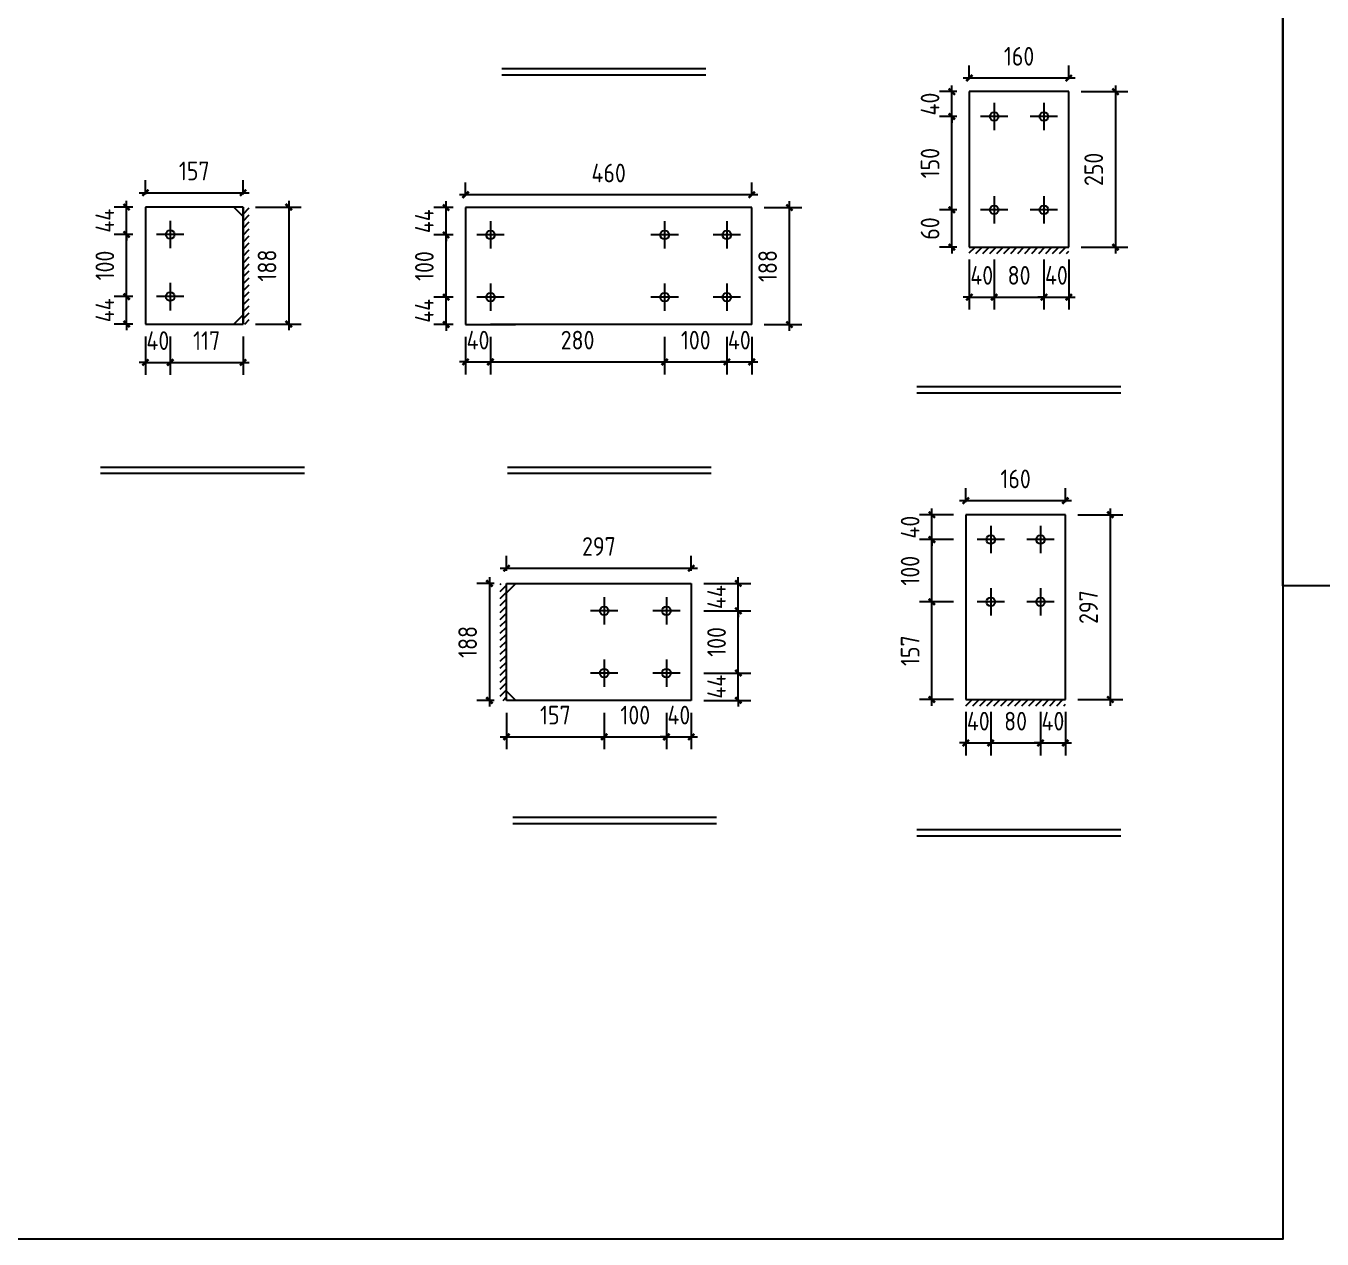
# Model space of a CAD drawing. Extents: x 102162 to 621267, y -39398 to 328893.
# Drawn here: x 288736 to 290820, y 317607 to 319557 of the extents above; entities that cross this region are included whole.
import ezdxf

# ---------------------------------------------------------------- set-up
doc = ezdxf.new("R2010")
doc.units = 0
doc.header["$LTSCALE"] = 1000
doc.header["$MEASUREMENT"] = 0
doc.styles.get("Standard").update_dxf_attribs({"font": 'gbenor.shx', "bigfont": 'gbcbig.shx'})
doc.dimstyles.get("Standard").update_dxf_attribs({"dimscale": 100, "dimtxt": 3.5, "dimasz": 1, "dimexe": 2.5, "dimexo": 3, "dimgap": 1.5, "dimtad": 1, "dimdec": 0, "dimzin": 0, "dimdsep": 46, "dimtxsty": 'Standard', "dimblk": 'ARCHTICK', "dimcen": 0.09, "dimadec": 0, "dimazin": 0, "dimtfac": 1, "dimtdec": 0, "dimtix": 1, "dimtmove": 2, "dimatfit": 3, "dimfxl": 1, "dimtolj": 1, "dimtzin": 0, "dimarcsym": 0})

# ---------------------------------------------------------------- blocks, each defined once
blk = doc.blocks.new('_ArchTick')
at = {"color": 0, "linetype": 'ByBlock', "const_width": 0.4}
blk.add_lwpolyline([(-0.5, -0.5), (0.5, 0.5)], dxfattribs=at)
blk = doc.blocks.new('*D10097')
at = {"color": 3, "lineweight": -2}
for p, q in [((290252.7, 319181.5), (290252.7, 319101.2)), ((290292.7, 319181.5), (290292.7, 319101.2)), ((290252.7, 319121.2), (290242.7, 319121.2)), ((290252.7, 319121.2), (290292.7, 319121.2)), ((290292.7, 319121.2), (290302.7, 319121.2))]:
    blk.add_line(p, q, dxfattribs=at)
at = {"layer": 'Defpoints', "color": 0}
for p in [(290252.7, 319201.5), (290292.7, 319201.5), (290292.7, 319121.2)]:
    blk.add_point(p, dxfattribs=at)
at = {"color": 3, "lineweight": -2, "xscale": 10, "yscale": 10, "zscale": 10}
blk.add_blockref('_ArchTick', (290252.7, 319121.2), dxfattribs=at)
at = {"color": 3, "lineweight": -2, "xscale": 10, "yscale": 10, "zscale": 10, "rotation": 180}
blk.add_blockref('_ArchTick', (290292.7, 319121.2), dxfattribs=at)
at = {"color": 0, "insert": (290272.7, 319156.2), "char_height": 30, "attachment_point": 5}
blk.add_mtext('\\A1;40', dxfattribs=at)
blk = doc.blocks.new('*D9983')
at = {"color": 3, "lineweight": -2}
for p, q in [((290292.7, 319181.5), (290292.7, 319101.2)), ((290372.7, 319181.5), (290372.7, 319101.2)), ((290282.7, 319121.2), (290382.7, 319121.2))]:
    blk.add_line(p, q, dxfattribs=at)
at = {"layer": 'Defpoints', "color": 0}
for p in [(290292.7, 319201.5), (290372.7, 319201.5), (290372.7, 319121.2)]:
    blk.add_point(p, dxfattribs=at)
at = {"color": 3, "lineweight": -2, "xscale": 10, "yscale": 10, "zscale": 10, "rotation": 180}
blk.add_blockref('_ArchTick', (290292.7, 319121.2), dxfattribs=at)
at = {"color": 3, "lineweight": -2, "xscale": 10, "yscale": 10, "zscale": 10}
blk.add_blockref('_ArchTick', (290372.7, 319121.2), dxfattribs=at)
at = {"color": 0, "insert": (290332.7, 319156.2), "char_height": 30, "attachment_point": 5}
blk.add_mtext('\\A1;80', dxfattribs=at)
blk = doc.blocks.new('*D9984')
at = {"color": 3, "lineweight": -2}
for p, q in [((290372.7, 319181.5), (290372.7, 319101.2)), ((290412.7, 319181.5), (290412.7, 319101.2)), ((290372.7, 319121.2), (290362.7, 319121.2)), ((290372.7, 319121.2), (290412.7, 319121.2)), ((290412.7, 319121.2), (290422.7, 319121.2))]:
    blk.add_line(p, q, dxfattribs=at)
at = {"layer": 'Defpoints', "color": 0}
for p in [(290372.7, 319201.5), (290412.7, 319201.5), (290412.7, 319121.2)]:
    blk.add_point(p, dxfattribs=at)
at = {"color": 3, "lineweight": -2, "xscale": 10, "yscale": 10, "zscale": 10}
blk.add_blockref('_ArchTick', (290372.7, 319121.2), dxfattribs=at)
at = {"color": 3, "lineweight": -2, "xscale": 10, "yscale": 10, "zscale": 10, "rotation": 180}
blk.add_blockref('_ArchTick', (290412.7, 319121.2), dxfattribs=at)
at = {"color": 0, "insert": (290392.7, 319156.2), "char_height": 30, "attachment_point": 5}
blk.add_mtext('\\A1;40', dxfattribs=at)
blk = doc.blocks.new('*D9985')
at = {"color": 3, "lineweight": -2}
for p, q in [((290232.7, 319261.5), (290204.6, 319261.5)), ((290224.6, 319261.5), (290224.6, 319271.5)), ((290224.6, 319201.5), (290224.6, 319261.5)), ((290232.7, 319201.5), (290204.6, 319201.5)), ((290224.6, 319201.5), (290224.6, 319191.5))]:
    blk.add_line(p, q, dxfattribs=at)
at = {"layer": 'Defpoints', "color": 0}
for p in [(290224.6, 319261.5), (290252.7, 319261.5), (290252.7, 319201.5)]:
    blk.add_point(p, dxfattribs=at)
at = {"color": 3, "lineweight": -2, "xscale": 10, "yscale": 10, "zscale": 10}
for p, rotation in [((290224.6, 319261.5), 270), ((290224.6, 319201.5), 90)]:
    blk.add_blockref('_ArchTick', p, dxfattribs=dict(at, rotation=rotation))
at = {"color": 0, "insert": (290189.6, 319231.5), "char_height": 30, "attachment_point": 5, "rotation": 90}
blk.add_mtext('\\A1;60', dxfattribs=at)
blk = doc.blocks.new('*D9986')
at = {"color": 3, "lineweight": -2}
for p, q in [((290232.7, 319411.5), (290204.6, 319411.5)), ((290224.6, 319251.5), (290224.6, 319421.5)), ((290232.7, 319261.5), (290204.6, 319261.5))]:
    blk.add_line(p, q, dxfattribs=at)
at = {"layer": 'Defpoints', "color": 0}
for p in [(290224.6, 319411.5), (290252.7, 319411.5), (290252.7, 319261.5)]:
    blk.add_point(p, dxfattribs=at)
at = {"color": 3, "lineweight": -2, "xscale": 10, "yscale": 10, "zscale": 10}
for p, rotation in [((290224.6, 319411.5), 90), ((290224.6, 319261.5), 270)]:
    blk.add_blockref('_ArchTick', p, dxfattribs=dict(at, rotation=rotation))
at = {"color": 0, "insert": (290189.6, 319336.5), "char_height": 30, "attachment_point": 5, "rotation": 90}
blk.add_mtext('\\A1;150', dxfattribs=at)
blk = doc.blocks.new('*D10098')
at = {"color": 3, "lineweight": -2}
for p, q in [((290232.7, 319451.5), (290204.6, 319451.5)), ((290224.6, 319451.5), (290224.6, 319461.5)), ((290224.6, 319411.5), (290224.6, 319451.5)), ((290232.7, 319411.5), (290204.6, 319411.5)), ((290224.6, 319411.5), (290224.6, 319401.5))]:
    blk.add_line(p, q, dxfattribs=at)
at = {"layer": 'Defpoints', "color": 0}
for p in [(290224.6, 319451.5), (290252.7, 319451.5), (290252.7, 319411.5)]:
    blk.add_point(p, dxfattribs=at)
at = {"color": 3, "lineweight": -2, "xscale": 10, "yscale": 10, "zscale": 10}
for p, rotation in [((290224.6, 319451.5), 270), ((290224.6, 319411.5), 90)]:
    blk.add_blockref('_ArchTick', p, dxfattribs=dict(at, rotation=rotation))
at = {"color": 0, "insert": (290189.6, 319431.5), "char_height": 30, "attachment_point": 5, "rotation": 90}
blk.add_mtext('\\A1;40', dxfattribs=at)
blk = doc.blocks.new('*D10099')
at = {"color": 3, "lineweight": -2}
for p, q in [((290252.7, 319471.5), (290252.7, 319493.3)), ((290412.7, 319471.5), (290412.7, 319493.3)), ((290422.7, 319473.3), (290242.7, 319473.3))]:
    blk.add_line(p, q, dxfattribs=at)
at = {"layer": 'Defpoints', "color": 0}
for p in [(290252.7, 319473.3), (290252.7, 319451.5), (290412.7, 319451.5)]:
    blk.add_point(p, dxfattribs=at)
at = {"color": 3, "lineweight": -2, "xscale": 10, "yscale": 10, "zscale": 10, "rotation": 180}
blk.add_blockref('_ArchTick', (290252.7, 319473.3), dxfattribs=at)
at = {"color": 3, "lineweight": -2, "xscale": 10, "yscale": 10, "zscale": 10}
blk.add_blockref('_ArchTick', (290412.7, 319473.3), dxfattribs=at)
at = {"color": 0, "insert": (290332.7, 319508.3), "char_height": 30, "attachment_point": 5}
blk.add_mtext('\\A1;160', dxfattribs=at)
blk = doc.blocks.new('*D9987')
at = {"color": 3, "lineweight": -2}
for p, q in [((290432.7, 319451.5), (290507.7, 319451.5)), ((290487.7, 319461.5), (290487.7, 319191.5)), ((290432.7, 319201.5), (290507.7, 319201.5))]:
    blk.add_line(p, q, dxfattribs=at)
at = {"layer": 'Defpoints', "color": 0}
for p in [(290412.7, 319451.5), (290412.7, 319201.5), (290487.7, 319201.5)]:
    blk.add_point(p, dxfattribs=at)
at = {"color": 3, "lineweight": -2, "xscale": 10, "yscale": 10, "zscale": 10}
for p, rotation in [((290487.7, 319451.5), 90), ((290487.7, 319201.5), 270)]:
    blk.add_blockref('_ArchTick', p, dxfattribs=dict(at, rotation=rotation))
at = {"color": 0, "insert": (290452.7, 319326.5), "char_height": 30, "attachment_point": 5, "rotation": 90}
blk.add_mtext('\\A1;250', dxfattribs=at)
blk = doc.blocks.new('*D10100')
at = {"color": 3, "lineweight": -2}
for p, q in [((290247.1, 318454.5), (290247.1, 318384.7)), ((290287.1, 318454.5), (290287.1, 318384.7)), ((290247.1, 318404.7), (290237.1, 318404.7)), ((290247.1, 318404.7), (290287.1, 318404.7)), ((290287.1, 318404.7), (290297.1, 318404.7))]:
    blk.add_line(p, q, dxfattribs=at)
at = {"layer": 'Defpoints', "color": 0}
for p in [(290247.1, 318474.5), (290287.1, 318474.5), (290287.1, 318404.7)]:
    blk.add_point(p, dxfattribs=at)
at = {"color": 3, "lineweight": -2, "xscale": 10, "yscale": 10, "zscale": 10}
blk.add_blockref('_ArchTick', (290247.1, 318404.7), dxfattribs=at)
at = {"color": 3, "lineweight": -2, "xscale": 10, "yscale": 10, "zscale": 10, "rotation": 180}
blk.add_blockref('_ArchTick', (290287.1, 318404.7), dxfattribs=at)
at = {"color": 0, "insert": (290267.1, 318439.7), "char_height": 30, "attachment_point": 5}
blk.add_mtext('\\A1;40', dxfattribs=at)
blk = doc.blocks.new('*D9988')
at = {"color": 3, "lineweight": -2}
for p, q in [((290287.1, 318454.5), (290287.1, 318384.7)), ((290367.1, 318454.5), (290367.1, 318384.7)), ((290277.1, 318404.7), (290377.1, 318404.7))]:
    blk.add_line(p, q, dxfattribs=at)
at = {"layer": 'Defpoints', "color": 0}
for p in [(290287.1, 318474.5), (290367.1, 318474.5), (290367.1, 318404.7)]:
    blk.add_point(p, dxfattribs=at)
at = {"color": 3, "lineweight": -2, "xscale": 10, "yscale": 10, "zscale": 10, "rotation": 180}
blk.add_blockref('_ArchTick', (290287.1, 318404.7), dxfattribs=at)
at = {"color": 3, "lineweight": -2, "xscale": 10, "yscale": 10, "zscale": 10}
blk.add_blockref('_ArchTick', (290367.1, 318404.7), dxfattribs=at)
at = {"color": 0, "insert": (290327.1, 318439.7), "char_height": 30, "attachment_point": 5}
blk.add_mtext('\\A1;80', dxfattribs=at)
blk = doc.blocks.new('*D10101')
at = {"color": 3, "lineweight": -2}
for p, q in [((290367.1, 318454.5), (290367.1, 318384.7)), ((290407.1, 318454.5), (290407.1, 318384.7)), ((290367.1, 318404.7), (290357.1, 318404.7)), ((290367.1, 318404.7), (290407.1, 318404.7)), ((290407.1, 318404.7), (290417.1, 318404.7))]:
    blk.add_line(p, q, dxfattribs=at)
at = {"layer": 'Defpoints', "color": 0}
for p in [(290367.1, 318474.5), (290407.1, 318474.5), (290407.1, 318404.7)]:
    blk.add_point(p, dxfattribs=at)
at = {"color": 3, "lineweight": -2, "xscale": 10, "yscale": 10, "zscale": 10}
blk.add_blockref('_ArchTick', (290367.1, 318404.7), dxfattribs=at)
at = {"color": 3, "lineweight": -2, "xscale": 10, "yscale": 10, "zscale": 10, "rotation": 180}
blk.add_blockref('_ArchTick', (290407.1, 318404.7), dxfattribs=at)
at = {"color": 0, "insert": (290387.1, 318439.7), "char_height": 30, "attachment_point": 5}
blk.add_mtext('\\A1;40', dxfattribs=at)
blk = doc.blocks.new('*D9989')
at = {"color": 3, "lineweight": -2}
for p, q in [((290192.6, 318464.5), (290192.6, 318641.5)), ((290227.1, 318631.5), (290172.6, 318631.5)), ((290227.1, 318474.5), (290172.6, 318474.5))]:
    blk.add_line(p, q, dxfattribs=at)
at = {"layer": 'Defpoints', "color": 0}
for p in [(290192.6, 318631.5), (290247.1, 318631.5), (290247.1, 318474.5)]:
    blk.add_point(p, dxfattribs=at)
at = {"color": 3, "lineweight": -2, "xscale": 10, "yscale": 10, "zscale": 10}
for p, rotation in [((290192.6, 318631.5), 90), ((290192.6, 318474.5), 270)]:
    blk.add_blockref('_ArchTick', p, dxfattribs=dict(at, rotation=rotation))
at = {"color": 0, "insert": (290157.6, 318553), "char_height": 30, "attachment_point": 5, "rotation": 90}
blk.add_mtext('\\A1;157', dxfattribs=at)
blk = doc.blocks.new('*D9990')
at = {"color": 3, "lineweight": -2}
for p, q in [((290192.6, 318621.5), (290192.6, 318741.5)), ((290227.1, 318731.5), (290172.6, 318731.5)), ((290227.1, 318631.5), (290172.6, 318631.5))]:
    blk.add_line(p, q, dxfattribs=at)
at = {"layer": 'Defpoints', "color": 0}
for p in [(290192.6, 318731.5), (290247.1, 318731.5), (290247.1, 318631.5)]:
    blk.add_point(p, dxfattribs=at)
at = {"color": 3, "lineweight": -2, "xscale": 10, "yscale": 10, "zscale": 10}
for p, rotation in [((290192.6, 318731.5), 90), ((290192.6, 318631.5), 270)]:
    blk.add_blockref('_ArchTick', p, dxfattribs=dict(at, rotation=rotation))
at = {"color": 0, "insert": (290157.6, 318681.5), "char_height": 30, "attachment_point": 5, "rotation": 90}
blk.add_mtext('\\A1;100', dxfattribs=at)
blk = doc.blocks.new('*D10102')
at = {"color": 3, "lineweight": -2}
for p, q in [((290192.6, 318771.5), (290192.6, 318781.5)), ((290227.1, 318771.5), (290172.6, 318771.5)), ((290192.6, 318731.5), (290192.6, 318771.5)), ((290227.1, 318731.5), (290172.6, 318731.5)), ((290192.6, 318731.5), (290192.6, 318721.5))]:
    blk.add_line(p, q, dxfattribs=at)
at = {"layer": 'Defpoints', "color": 0}
for p in [(290192.6, 318771.5), (290247.1, 318771.5), (290247.1, 318731.5)]:
    blk.add_point(p, dxfattribs=at)
at = {"color": 3, "lineweight": -2, "xscale": 10, "yscale": 10, "zscale": 10}
for p, rotation in [((290192.6, 318771.5), 270), ((290192.6, 318731.5), 90)]:
    blk.add_blockref('_ArchTick', p, dxfattribs=dict(at, rotation=rotation))
at = {"color": 0, "insert": (290157.6, 318751.5), "char_height": 30, "attachment_point": 5, "rotation": 90}
blk.add_mtext('\\A1;40', dxfattribs=at)
blk = doc.blocks.new('*D10103')
at = {"color": 3, "lineweight": -2}
for p, q in [((290247.1, 318791.5), (290247.1, 318814.1)), ((290407.1, 318791.5), (290407.1, 318814.1)), ((290417.1, 318794.1), (290237.1, 318794.1))]:
    blk.add_line(p, q, dxfattribs=at)
at = {"layer": 'Defpoints', "color": 0}
for p in [(290247.1, 318794.1), (290247.1, 318771.5), (290407.1, 318771.5)]:
    blk.add_point(p, dxfattribs=at)
at = {"color": 3, "lineweight": -2, "xscale": 10, "yscale": 10, "zscale": 10, "rotation": 180}
blk.add_blockref('_ArchTick', (290247.1, 318794.1), dxfattribs=at)
at = {"color": 3, "lineweight": -2, "xscale": 10, "yscale": 10, "zscale": 10}
blk.add_blockref('_ArchTick', (290407.1, 318794.1), dxfattribs=at)
at = {"color": 0, "insert": (290327.1, 318829.1), "char_height": 30, "attachment_point": 5}
blk.add_mtext('\\A1;160', dxfattribs=at)
blk = doc.blocks.new('*D9991')
at = {"color": 3, "lineweight": -2}
for p, q in [((290479.4, 318781.5), (290479.4, 318464.5)), ((290427.1, 318771.5), (290499.4, 318771.5)), ((290427.1, 318474.5), (290499.4, 318474.5))]:
    blk.add_line(p, q, dxfattribs=at)
at = {"layer": 'Defpoints', "color": 0}
for p in [(290407.1, 318771.5), (290407.1, 318474.5), (290479.4, 318474.5)]:
    blk.add_point(p, dxfattribs=at)
at = {"color": 3, "lineweight": -2, "xscale": 10, "yscale": 10, "zscale": 10}
for p, rotation in [((290479.4, 318771.5), 90), ((290479.4, 318474.5), 270)]:
    blk.add_blockref('_ArchTick', p, dxfattribs=dict(at, rotation=rotation))
at = {"color": 0, "insert": (290444.4, 318623), "char_height": 30, "attachment_point": 5, "rotation": 90}
blk.add_mtext('\\A1;297', dxfattribs=at)
blk = doc.blocks.new('*D10109')
at = {"color": 3, "lineweight": -2}
for p, q in [((289443, 319057.2), (289443, 318997.1)), ((289483, 319057.2), (289483, 318997.1)), ((289443, 319017.1), (289433, 319017.1)), ((289443, 319017.1), (289483, 319017.1)), ((289483, 319017.1), (289493, 319017.1))]:
    blk.add_line(p, q, dxfattribs=at)
at = {"layer": 'Defpoints', "color": 0}
for p in [(289443, 319077.2), (289483, 319077.2), (289483, 319017.1)]:
    blk.add_point(p, dxfattribs=at)
at = {"color": 3, "lineweight": -2, "xscale": 10, "yscale": 10, "zscale": 10}
blk.add_blockref('_ArchTick', (289443, 319017.1), dxfattribs=at)
at = {"color": 3, "lineweight": -2, "xscale": 10, "yscale": 10, "zscale": 10, "rotation": 180}
blk.add_blockref('_ArchTick', (289483, 319017.1), dxfattribs=at)
at = {"color": 0, "insert": (289463, 319052.1), "char_height": 30, "attachment_point": 5}
blk.add_mtext('\\A1;40', dxfattribs=at)
blk = doc.blocks.new('*D9995')
at = {"color": 3, "lineweight": -2}
for p, q in [((289483, 319057.2), (289483, 318997.1)), ((289763, 319057.2), (289763, 318997.1)), ((289473, 319017.1), (289773, 319017.1))]:
    blk.add_line(p, q, dxfattribs=at)
at = {"layer": 'Defpoints', "color": 0}
for p in [(289483, 319077.2), (289763, 319077.2), (289763, 319017.1)]:
    blk.add_point(p, dxfattribs=at)
at = {"color": 3, "lineweight": -2, "xscale": 10, "yscale": 10, "zscale": 10, "rotation": 180}
blk.add_blockref('_ArchTick', (289483, 319017.1), dxfattribs=at)
at = {"color": 3, "lineweight": -2, "xscale": 10, "yscale": 10, "zscale": 10}
blk.add_blockref('_ArchTick', (289763, 319017.1), dxfattribs=at)
at = {"color": 0, "insert": (289623, 319052.1), "char_height": 30, "attachment_point": 5}
blk.add_mtext('\\A1;280', dxfattribs=at)
blk = doc.blocks.new('*D9996')
at = {"color": 3, "lineweight": -2}
for p, q in [((289763, 319057.2), (289763, 318997.1)), ((289863, 319057.2), (289863, 318997.1)), ((289753, 319017.1), (289873, 319017.1))]:
    blk.add_line(p, q, dxfattribs=at)
at = {"layer": 'Defpoints', "color": 0}
for p in [(289763, 319077.2), (289863, 319077.2), (289863, 319017.1)]:
    blk.add_point(p, dxfattribs=at)
at = {"color": 3, "lineweight": -2, "xscale": 10, "yscale": 10, "zscale": 10, "rotation": 180}
blk.add_blockref('_ArchTick', (289763, 319017.1), dxfattribs=at)
at = {"color": 3, "lineweight": -2, "xscale": 10, "yscale": 10, "zscale": 10}
blk.add_blockref('_ArchTick', (289863, 319017.1), dxfattribs=at)
at = {"color": 0, "insert": (289813, 319052.1), "char_height": 30, "attachment_point": 5}
blk.add_mtext('\\A1;100', dxfattribs=at)
blk = doc.blocks.new('*D9997')
at = {"color": 3, "lineweight": -2}
for p, q in [((289863, 319057.2), (289863, 318997.1)), ((289903, 319057.2), (289903, 318997.1)), ((289863, 319017.1), (289853, 319017.1)), ((289863, 319017.1), (289903, 319017.1)), ((289903, 319017.1), (289913, 319017.1))]:
    blk.add_line(p, q, dxfattribs=at)
at = {"layer": 'Defpoints', "color": 0}
for p in [(289863, 319077.2), (289903, 319077.2), (289903, 319017.1)]:
    blk.add_point(p, dxfattribs=at)
at = {"color": 3, "lineweight": -2, "xscale": 10, "yscale": 10, "zscale": 10}
blk.add_blockref('_ArchTick', (289863, 319017.1), dxfattribs=at)
at = {"color": 3, "lineweight": -2, "xscale": 10, "yscale": 10, "zscale": 10, "rotation": 180}
blk.add_blockref('_ArchTick', (289903, 319017.1), dxfattribs=at)
at = {"color": 0, "insert": (289883, 319052.1), "char_height": 30, "attachment_point": 5}
blk.add_mtext('\\A1;40', dxfattribs=at)
blk = doc.blocks.new('*D9998')
at = {"color": 3, "lineweight": -2}
for p, q in [((289423, 319121.2), (289391.7, 319121.2)), ((289411.7, 319121.2), (289411.7, 319131.2)), ((289411.7, 319077.2), (289411.7, 319121.2)), ((289423, 319077.2), (289391.7, 319077.2)), ((289411.7, 319077.2), (289411.7, 319067.2))]:
    blk.add_line(p, q, dxfattribs=at)
at = {"layer": 'Defpoints', "color": 0}
for p in [(289411.7, 319121.2), (289443, 319121.2), (289443, 319077.2)]:
    blk.add_point(p, dxfattribs=at)
at = {"color": 3, "lineweight": -2, "xscale": 10, "yscale": 10, "zscale": 10}
for p, rotation in [((289411.7, 319121.2), 270), ((289411.7, 319077.2), 90)]:
    blk.add_blockref('_ArchTick', p, dxfattribs=dict(at, rotation=rotation))
at = {"color": 0, "insert": (289376.7, 319099.2), "char_height": 30, "attachment_point": 5, "rotation": 90}
blk.add_mtext('\\A1;44', dxfattribs=at)
blk = doc.blocks.new('*D9999')
at = {"color": 3, "lineweight": -2}
for p, q in [((289423, 319221.2), (289391.7, 319221.2)), ((289411.7, 319111.2), (289411.7, 319231.2)), ((289423, 319121.2), (289391.7, 319121.2))]:
    blk.add_line(p, q, dxfattribs=at)
at = {"layer": 'Defpoints', "color": 0}
for p in [(289411.7, 319221.2), (289443, 319221.2), (289443, 319121.2)]:
    blk.add_point(p, dxfattribs=at)
at = {"color": 3, "lineweight": -2, "xscale": 10, "yscale": 10, "zscale": 10}
for p, rotation in [((289411.7, 319221.2), 90), ((289411.7, 319121.2), 270)]:
    blk.add_blockref('_ArchTick', p, dxfattribs=dict(at, rotation=rotation))
at = {"color": 0, "insert": (289376.7, 319171.2), "char_height": 30, "attachment_point": 5, "rotation": 90}
blk.add_mtext('\\A1;100', dxfattribs=at)
blk = doc.blocks.new('*D10110')
at = {"color": 3, "lineweight": -2}
for p, q in [((289423, 319265.2), (289391.7, 319265.2)), ((289411.7, 319265.2), (289411.7, 319275.2)), ((289411.7, 319221.2), (289411.7, 319265.2)), ((289423, 319221.2), (289391.7, 319221.2)), ((289411.7, 319221.2), (289411.7, 319211.2))]:
    blk.add_line(p, q, dxfattribs=at)
at = {"layer": 'Defpoints', "color": 0}
for p in [(289411.7, 319265.2), (289443, 319265.2), (289443, 319221.2)]:
    blk.add_point(p, dxfattribs=at)
at = {"color": 3, "lineweight": -2, "xscale": 10, "yscale": 10, "zscale": 10}
for p, rotation in [((289411.7, 319265.2), 270), ((289411.7, 319221.2), 90)]:
    blk.add_blockref('_ArchTick', p, dxfattribs=dict(at, rotation=rotation))
at = {"color": 0, "insert": (289376.7, 319243.2), "char_height": 30, "attachment_point": 5, "rotation": 90}
blk.add_mtext('\\A1;44', dxfattribs=at)
blk = doc.blocks.new('*D10000')
at = {"color": 3, "lineweight": -2}
for p, q in [((289923, 319265.2), (289983.5, 319265.2)), ((289963.5, 319067.2), (289963.5, 319275.2)), ((289923, 319077.2), (289983.5, 319077.2))]:
    blk.add_line(p, q, dxfattribs=at)
at = {"layer": 'Defpoints', "color": 0}
for p in [(289903, 319265.2), (289963.5, 319265.2), (289903, 319077.2)]:
    blk.add_point(p, dxfattribs=at)
at = {"color": 3, "lineweight": -2, "xscale": 10, "yscale": 10, "zscale": 10}
for p, rotation in [((289963.5, 319265.2), 90), ((289963.5, 319077.2), 270)]:
    blk.add_blockref('_ArchTick', p, dxfattribs=dict(at, rotation=rotation))
at = {"color": 0, "insert": (289928.5, 319171.2), "char_height": 30, "attachment_point": 5, "rotation": 90}
blk.add_mtext('\\A1;188', dxfattribs=at)
blk = doc.blocks.new('*D10111')
at = {"color": 3, "lineweight": -2}
for p, q in [((289443, 319285.2), (289443, 319305.7)), ((289903, 319285.2), (289903, 319305.7)), ((289913, 319285.7), (289433, 319285.7))]:
    blk.add_line(p, q, dxfattribs=at)
at = {"layer": 'Defpoints', "color": 0}
for p in [(289443, 319285.7), (289443, 319265.2), (289903, 319265.2)]:
    blk.add_point(p, dxfattribs=at)
at = {"color": 3, "lineweight": -2, "xscale": 10, "yscale": 10, "zscale": 10}
for p, rotation in [((289443, 319285.7), 180.0000000000072), ((289903, 319285.7), 7.194245199571015e-12)]:
    blk.add_blockref('_ArchTick', p, dxfattribs=dict(at, rotation=rotation))
at = {"color": 0, "insert": (289673, 319320.7), "char_height": 30, "attachment_point": 5}
blk.add_mtext('\\A1;460', dxfattribs=at)
blk = doc.blocks.new('*D10001')
at = {"color": 3, "lineweight": -2}
for p, q in [((289665.8, 318453.1), (289665.8, 318394.5)), ((289765.8, 318453.1), (289765.8, 318394.5)), ((289655.8, 318414.5), (289775.8, 318414.5))]:
    blk.add_line(p, q, dxfattribs=at)
at = {"layer": 'Defpoints', "color": 0}
for p in [(289665.8, 318473.1), (289765.8, 318473.1), (289765.8, 318414.5)]:
    blk.add_point(p, dxfattribs=at)
at = {"color": 3, "lineweight": -2, "xscale": 10, "yscale": 10, "zscale": 10, "rotation": 180}
blk.add_blockref('_ArchTick', (289665.8, 318414.5), dxfattribs=at)
at = {"color": 3, "lineweight": -2, "xscale": 10, "yscale": 10, "zscale": 10}
blk.add_blockref('_ArchTick', (289765.8, 318414.5), dxfattribs=at)
at = {"color": 0, "insert": (289715.8, 318449.5), "char_height": 30, "attachment_point": 5}
blk.add_mtext('\\A1;100', dxfattribs=at)
blk = doc.blocks.new('*D10112')
at = {"color": 3, "lineweight": -2}
for p, q in [((289765.8, 318453.1), (289765.8, 318394.5)), ((289805.8, 318453.1), (289805.8, 318394.5)), ((289765.8, 318414.5), (289755.8, 318414.5)), ((289765.8, 318414.5), (289805.8, 318414.5)), ((289805.8, 318414.5), (289815.8, 318414.5))]:
    blk.add_line(p, q, dxfattribs=at)
at = {"layer": 'Defpoints', "color": 0}
for p in [(289765.8, 318473.1), (289805.8, 318473.1), (289805.8, 318414.5)]:
    blk.add_point(p, dxfattribs=at)
at = {"color": 3, "lineweight": -2, "xscale": 10, "yscale": 10, "zscale": 10}
blk.add_blockref('_ArchTick', (289765.8, 318414.5), dxfattribs=at)
at = {"color": 3, "lineweight": -2, "xscale": 10, "yscale": 10, "zscale": 10, "rotation": 180}
blk.add_blockref('_ArchTick', (289805.8, 318414.5), dxfattribs=at)
at = {"color": 0, "insert": (289785.8, 318449.5), "char_height": 30, "attachment_point": 5}
blk.add_mtext('\\A1;40', dxfattribs=at)
blk = doc.blocks.new('*D10002')
at = {"color": 3, "lineweight": -2}
for p, q in [((289825.8, 318517.1), (289901.4, 318517.1)), ((289881.4, 318517.1), (289881.4, 318527.1)), ((289881.4, 318473.1), (289881.4, 318517.1)), ((289825.8, 318473.1), (289901.4, 318473.1)), ((289881.4, 318473.1), (289881.4, 318463.1))]:
    blk.add_line(p, q, dxfattribs=at)
at = {"layer": 'Defpoints', "color": 0}
for p in [(289805.8, 318517.1), (289881.4, 318517.1), (289805.8, 318473.1)]:
    blk.add_point(p, dxfattribs=at)
at = {"color": 3, "lineweight": -2, "xscale": 10, "yscale": 10, "zscale": 10}
for p, rotation in [((289881.4, 318517.1), 270), ((289881.4, 318473.1), 90)]:
    blk.add_blockref('_ArchTick', p, dxfattribs=dict(at, rotation=rotation))
at = {"color": 0, "insert": (289846.4, 318495.1), "char_height": 30, "attachment_point": 5, "rotation": 90}
blk.add_mtext('\\A1;44', dxfattribs=at)
blk = doc.blocks.new('*D10003')
at = {"color": 3, "lineweight": -2}
for p, q in [((289825.8, 318617.1), (289901.4, 318617.1)), ((289881.4, 318507.1), (289881.4, 318627.1)), ((289825.8, 318517.1), (289901.4, 318517.1))]:
    blk.add_line(p, q, dxfattribs=at)
at = {"layer": 'Defpoints', "color": 0}
for p in [(289805.8, 318617.1), (289881.4, 318617.1), (289805.8, 318517.1)]:
    blk.add_point(p, dxfattribs=at)
at = {"color": 3, "lineweight": -2, "xscale": 10, "yscale": 10, "zscale": 10}
for p, rotation in [((289881.4, 318617.1), 90), ((289881.4, 318517.1), 270)]:
    blk.add_blockref('_ArchTick', p, dxfattribs=dict(at, rotation=rotation))
at = {"color": 0, "insert": (289846.4, 318567.1), "char_height": 30, "attachment_point": 5, "rotation": 90}
blk.add_mtext('\\A1;100', dxfattribs=at)
blk = doc.blocks.new('*D10113')
at = {"color": 3, "lineweight": -2}
for p, q in [((289825.8, 318661.1), (289901.4, 318661.1)), ((289881.4, 318661.1), (289881.4, 318671.1)), ((289881.4, 318617.1), (289881.4, 318661.1)), ((289825.8, 318617.1), (289901.4, 318617.1)), ((289881.4, 318617.1), (289881.4, 318607.1))]:
    blk.add_line(p, q, dxfattribs=at)
at = {"layer": 'Defpoints', "color": 0}
for p in [(289805.8, 318661.1), (289881.4, 318661.1), (289805.8, 318617.1)]:
    blk.add_point(p, dxfattribs=at)
at = {"color": 3, "lineweight": -2, "xscale": 10, "yscale": 10, "zscale": 10}
for p, rotation in [((289881.4, 318661.1), 270), ((289881.4, 318617.1), 90)]:
    blk.add_blockref('_ArchTick', p, dxfattribs=dict(at, rotation=rotation))
at = {"color": 0, "insert": (289846.4, 318639.1), "char_height": 30, "attachment_point": 5, "rotation": 90}
blk.add_mtext('\\A1;44', dxfattribs=at)
blk = doc.blocks.new('*D10114')
at = {"color": 3, "lineweight": -2}
for p, q in [((289488.8, 318661.1), (289461.3, 318661.1)), ((289481.3, 318671.1), (289481.3, 318463.1)), ((289488.8, 318473.1), (289461.3, 318473.1))]:
    blk.add_line(p, q, dxfattribs=at)
at = {"layer": 'Defpoints', "color": 0}
for p in [(289508.8, 318661.1), (289481.3, 318473.1), (289508.8, 318473.1)]:
    blk.add_point(p, dxfattribs=at)
at = {"color": 3, "lineweight": -2, "xscale": 10, "yscale": 10, "zscale": 10}
for p, rotation in [((289481.3, 318661.1), 90), ((289481.3, 318473.1), 270)]:
    blk.add_blockref('_ArchTick', p, dxfattribs=dict(at, rotation=rotation))
at = {"color": 0, "insert": (289446.3, 318567.1), "char_height": 30, "attachment_point": 5, "rotation": 90}
blk.add_mtext('\\A1;188', dxfattribs=at)
blk = doc.blocks.new('*D10115')
at = {"color": 3, "lineweight": -2}
for p, q in [((289508.8, 318681.1), (289508.8, 318705.5)), ((289805.8, 318681.1), (289805.8, 318705.5)), ((289498.8, 318685.5), (289815.8, 318685.5))]:
    blk.add_line(p, q, dxfattribs=at)
at = {"layer": 'Defpoints', "color": 0}
for p in [(289805.8, 318685.5), (289508.8, 318661.1), (289805.8, 318661.1)]:
    blk.add_point(p, dxfattribs=at)
at = {"color": 3, "lineweight": -2, "xscale": 10, "yscale": 10, "zscale": 10, "rotation": 180}
blk.add_blockref('_ArchTick', (289508.8, 318685.5), dxfattribs=at)
at = {"color": 3, "lineweight": -2, "xscale": 10, "yscale": 10, "zscale": 10}
blk.add_blockref('_ArchTick', (289805.8, 318685.5), dxfattribs=at)
at = {"color": 0, "insert": (289657.3, 318720.5), "char_height": 30, "attachment_point": 5}
blk.add_mtext('\\A1;297', dxfattribs=at)
blk = doc.blocks.new('*D10116')
at = {"color": 3, "lineweight": -2}
for p, q in [((288928.3, 319058), (288928.3, 318996.3)), ((288968.3, 319058), (288968.3, 318996.3)), ((288928.3, 319016.3), (288918.3, 319016.3)), ((288928.3, 319016.3), (288968.3, 319016.3)), ((288968.3, 319016.3), (288978.3, 319016.3))]:
    blk.add_line(p, q, dxfattribs=at)
at = {"layer": 'Defpoints', "color": 0}
for p in [(288928.3, 319078), (288968.3, 319078), (288968.3, 319016.3)]:
    blk.add_point(p, dxfattribs=at)
at = {"color": 3, "lineweight": -2, "xscale": 10, "yscale": 10, "zscale": 10}
blk.add_blockref('_ArchTick', (288928.3, 319016.3), dxfattribs=at)
at = {"color": 3, "lineweight": -2, "xscale": 10, "yscale": 10, "zscale": 10, "rotation": 180}
blk.add_blockref('_ArchTick', (288968.3, 319016.3), dxfattribs=at)
at = {"color": 0, "insert": (288948.3, 319051.3), "char_height": 30, "attachment_point": 5}
blk.add_mtext('\\A1;40', dxfattribs=at)
blk = doc.blocks.new('*D10117')
at = {"color": 3, "lineweight": -2}
for p, q in [((288968.3, 319058), (288968.3, 318996.3)), ((289085.3, 319058), (289085.3, 318996.3)), ((288958.3, 319016.3), (289095.3, 319016.3))]:
    blk.add_line(p, q, dxfattribs=at)
at = {"layer": 'Defpoints', "color": 0}
for p in [(288968.3, 319078), (289085.3, 319078), (289085.3, 319016.3)]:
    blk.add_point(p, dxfattribs=at)
at = {"color": 3, "lineweight": -2, "xscale": 10, "yscale": 10, "zscale": 10, "rotation": 180}
blk.add_blockref('_ArchTick', (288968.3, 319016.3), dxfattribs=at)
at = {"color": 3, "lineweight": -2, "xscale": 10, "yscale": 10, "zscale": 10}
blk.add_blockref('_ArchTick', (289085.3, 319016.3), dxfattribs=at)
at = {"color": 0, "insert": (289026.8, 319051.3), "char_height": 30, "attachment_point": 5}
blk.add_mtext('\\A1;117', dxfattribs=at)
blk = doc.blocks.new('*D10118')
at = {"color": 3, "lineweight": -2}
for p, q in [((288928.3, 319286), (288928.3, 319309)), ((289085.3, 319286), (289085.3, 319309)), ((288918.3, 319289), (289095.3, 319289))]:
    blk.add_line(p, q, dxfattribs=at)
at = {"layer": 'Defpoints', "color": 0}
for p in [(289085.3, 319289), (288928.3, 319266), (289085.3, 319266)]:
    blk.add_point(p, dxfattribs=at)
at = {"color": 3, "lineweight": -2, "xscale": 10, "yscale": 10, "zscale": 10, "rotation": 180}
blk.add_blockref('_ArchTick', (288928.3, 319289), dxfattribs=at)
at = {"color": 3, "lineweight": -2, "xscale": 10, "yscale": 10, "zscale": 10}
blk.add_blockref('_ArchTick', (289085.3, 319289), dxfattribs=at)
at = {"color": 0, "insert": (289006.8, 319324), "char_height": 30, "attachment_point": 5}
blk.add_mtext('\\A1;157', dxfattribs=at)
blk = doc.blocks.new('*D10004')
at = {"color": 3, "lineweight": -2}
for p, q in [((288908.3, 319122), (288878.1, 319122)), ((288898.1, 319122), (288898.1, 319132)), ((288898.1, 319078), (288898.1, 319122)), ((288908.3, 319078), (288878.1, 319078)), ((288898.1, 319078), (288898.1, 319068))]:
    blk.add_line(p, q, dxfattribs=at)
at = {"layer": 'Defpoints', "color": 0}
for p in [(288898.1, 319122), (288928.3, 319122), (288928.3, 319078)]:
    blk.add_point(p, dxfattribs=at)
at = {"color": 3, "lineweight": -2, "xscale": 10, "yscale": 10, "zscale": 10}
for p, rotation in [((288898.1, 319122), 270), ((288898.1, 319078), 90)]:
    blk.add_blockref('_ArchTick', p, dxfattribs=dict(at, rotation=rotation))
at = {"color": 0, "insert": (288863.1, 319100), "char_height": 30, "attachment_point": 5, "rotation": 90}
blk.add_mtext('\\A1;44', dxfattribs=at)
blk = doc.blocks.new('*D10005')
at = {"color": 3, "lineweight": -2}
for p, q in [((288908.3, 319222), (288878.1, 319222)), ((288898.1, 319112), (288898.1, 319232)), ((288908.3, 319122), (288878.1, 319122))]:
    blk.add_line(p, q, dxfattribs=at)
at = {"layer": 'Defpoints', "color": 0}
for p in [(288898.1, 319222), (288928.3, 319222), (288928.3, 319122)]:
    blk.add_point(p, dxfattribs=at)
at = {"color": 3, "lineweight": -2, "xscale": 10, "yscale": 10, "zscale": 10}
for p, rotation in [((288898.1, 319222), 90), ((288898.1, 319122), 270)]:
    blk.add_blockref('_ArchTick', p, dxfattribs=dict(at, rotation=rotation))
at = {"color": 0, "insert": (288863.1, 319172), "char_height": 30, "attachment_point": 5, "rotation": 90}
blk.add_mtext('\\A1;100', dxfattribs=at)
blk = doc.blocks.new('*D10006')
at = {"color": 3, "lineweight": -2}
for p, q in [((288908.3, 319266), (288878.1, 319266)), ((288898.1, 319266), (288898.1, 319276)), ((288898.1, 319222), (288898.1, 319266)), ((288908.3, 319222), (288878.1, 319222)), ((288898.1, 319222), (288898.1, 319212))]:
    blk.add_line(p, q, dxfattribs=at)
at = {"layer": 'Defpoints', "color": 0}
for p in [(288898.1, 319266), (288928.3, 319266), (288928.3, 319222)]:
    blk.add_point(p, dxfattribs=at)
at = {"color": 3, "lineweight": -2, "xscale": 10, "yscale": 10, "zscale": 10}
for p, rotation in [((288898.1, 319266), 270), ((288898.1, 319222), 90)]:
    blk.add_blockref('_ArchTick', p, dxfattribs=dict(at, rotation=rotation))
at = {"color": 0, "insert": (288863.1, 319244), "char_height": 30, "attachment_point": 5, "rotation": 90}
blk.add_mtext('\\A1;44', dxfattribs=at)
blk = doc.blocks.new('*D10119')
at = {"color": 3, "lineweight": -2}
for p, q in [((289105.3, 319266), (289178.8, 319266)), ((289158.8, 319276), (289158.8, 319068)), ((289105.3, 319078), (289178.8, 319078))]:
    blk.add_line(p, q, dxfattribs=at)
at = {"layer": 'Defpoints', "color": 0}
for p in [(289085.3, 319266), (289085.3, 319078), (289158.8, 319078)]:
    blk.add_point(p, dxfattribs=at)
at = {"color": 3, "lineweight": -2, "xscale": 10, "yscale": 10, "zscale": 10}
for p, rotation in [((289158.8, 319266), 90), ((289158.8, 319078), 270)]:
    blk.add_blockref('_ArchTick', p, dxfattribs=dict(at, rotation=rotation))
at = {"color": 0, "insert": (289123.8, 319172), "char_height": 30, "attachment_point": 5, "rotation": 90}
blk.add_mtext('\\A1;188', dxfattribs=at)
blk = doc.blocks.new('*D9967')
at = {"color": 3, "lineweight": -2}
for p, q in [((289508.8, 318453.1), (289508.8, 318394.5)), ((289665.8, 318453.1), (289665.8, 318394.5)), ((289498.8, 318414.5), (289675.8, 318414.5))]:
    blk.add_line(p, q, dxfattribs=at)
at = {"layer": 'Defpoints', "color": 0}
for p in [(289508.8, 318473.1), (289665.8, 318473.1), (289665.8, 318414.5)]:
    blk.add_point(p, dxfattribs=at)
at = {"color": 3, "lineweight": -2, "xscale": 10, "yscale": 10, "zscale": 10, "rotation": 180}
blk.add_blockref('_ArchTick', (289508.8, 318414.5), dxfattribs=at)
at = {"color": 3, "lineweight": -2, "xscale": 10, "yscale": 10, "zscale": 10}
blk.add_blockref('_ArchTick', (289665.8, 318414.5), dxfattribs=at)
at = {"color": 0, "insert": (289587.3, 318449.5), "char_height": 30, "attachment_point": 5}
blk.add_mtext('\\A1;157', dxfattribs=at)

msp = doc.modelspace()

# ---------------------------------------------------------------- hatches: boundary and pattern name
h = msp.add_hatch()
h.set_pattern_fill('ANSI31', color=256, scale=5, style=0)
h.set_pattern_definition([(45, (45734.5974, 221339.162), (-5.61266008, 5.61266008), [])])
h.paths.add_polyline_path([(289095.3, 319266), (289085.3, 319266), (289085.3, 319078), (289095.3, 319078)])
h = msp.add_hatch()
h.set_pattern_fill('ANSI31', color=256, scale=5, style=0)
h.set_pattern_definition([(45, (48960.32, 221550.237), (-5.61266008, 5.61266008), [])])
h.paths.add_polyline_path([(290412.7, 319201.5), (290407.6, 319201.5), (290412.7, 319194.9)], flags=17)
h.paths.add_polyline_path([(290407.6, 319201.5), (290252.7, 319201.5), (290252.7, 319191.5), (290412.7, 319191.5), (290412.7, 319194.9)])
h = msp.add_hatch()
h.set_pattern_fill('ANSI31', color=256, scale=5, style=0)
h.set_pattern_definition([(45, (45805.151, 220726.639), (-5.61266008, 5.61266008), [])])
h.paths.add_polyline_path([(289508.8, 318661.1), (289498.8, 318661.1), (289498.8, 318473.1), (289508.8, 318473.1)])
h = msp.add_hatch()
h.set_pattern_fill('ANSI31', color=256, scale=5, style=0)
h.set_pattern_definition([(45, (47623.6405, 220860.736), (-5.61266008, 5.61266008), [])])
h.paths.add_polyline_path([(290407.1, 318474.5), (290247.1, 318474.5), (290247.1, 318464.5), (290407.1, 318464.5)])

# ---------------------------------------------------------------- linework, layer by layer
for p, q in [((289501.4, 319488.7), (289829.1, 319488.7)), ((289501.4, 319478.7), (289829.1, 319478.7)), ((290252.7, 319451.5), (290252.7, 319201.5)), ((290412.7, 319451.5), (290252.7, 319451.5)), ((290412.7, 319201.5), (290412.7, 319451.5)), ((290292.7, 319433.5), (290292.7, 319389.5)), ((290372.7, 319433.5), (290372.7, 319389.5)), ((290314.7, 319411.5), (290270.7, 319411.5)), ((290394.7, 319411.5), (290350.7, 319411.5)), ((290292.7, 319283.5), (290292.7, 319239.5)), ((290372.7, 319283.5), (290372.7, 319239.5)), ((289085.3, 319266), (288928.3, 319266)), ((288928.3, 319266), (288928.3, 319078)), ((289070.3, 319266), (289085.3, 319251)), ((289085.3, 319078), (289085.3, 319266)), ((289085.3, 319266), (289085.3, 319078)), ((289903, 319265.2), (289443, 319265.2)), ((289443, 319265.2), (289443, 319077.2)), ((289903, 319077.2), (289903, 319265.2)), ((290314.7, 319261.5), (290270.7, 319261.5)), ((290394.7, 319261.5), (290350.7, 319261.5)), ((288968.3, 319244), (288968.3, 319200)), ((289483, 319243.2), (289483, 319199.2)), ((289763, 319243.2), (289763, 319199.2)), ((289863, 319243.2), (289863, 319199.2)), ((288990.3, 319222), (288946.3, 319222)), ((289505, 319221.2), (289461, 319221.2)), ((289785, 319221.2), (289741, 319221.2)), ((289885, 319221.2), (289841, 319221.2)), ((290252.7, 319201.5), (290412.7, 319201.5)), ((288968.3, 319144), (288968.3, 319100)), ((289483, 319143.2), (289483, 319099.2)), ((289763, 319143.2), (289763, 319099.2)), ((289863, 319143.2), (289863, 319099.2)), ((288990.3, 319122), (288946.3, 319122)), ((289505, 319121.2), (289461, 319121.2)), ((289785, 319121.2), (289741, 319121.2)), ((289885, 319121.2), (289841, 319121.2)), ((289070.3, 319078), (289085.3, 319093)), ((288928.3, 319078), (289085.3, 319078)), ((289443, 319077.2), (289523, 319077.2)), ((289903, 319077.2), (289483, 319077.2)), ((290168.4, 318977.5), (290496.1, 318977.5)), ((290168.4, 318967.5), (290496.1, 318967.5)), ((288856.4, 318848.1), (289184.1, 318848.1)), ((289510.3, 318848.1), (289838, 318848.1)), ((288856.4, 318838.1), (289184.1, 318838.1)), ((289510.3, 318838.1), (289838, 318838.1)), ((290407.1, 318771.5), (290247.1, 318771.5)), ((290247.1, 318771.5), (290247.1, 318474.5)), ((290407.1, 318474.5), (290407.1, 318771.5)), ((290287.1, 318753.5), (290287.1, 318709.5)), ((290367.1, 318753.5), (290367.1, 318709.5)), ((290309.1, 318731.5), (290265.1, 318731.5)), ((290389.1, 318731.5), (290345.1, 318731.5)), ((289508.8, 318473.1), (289508.8, 318661.1)), ((289508.8, 318661.1), (289805.8, 318661.1)), ((289523.8, 318661.1), (289508.8, 318646.1)), ((289805.8, 318661.1), (289805.8, 318473.1)), ((290287.1, 318653.5), (290287.1, 318609.5)), ((290367.1, 318653.5), (290367.1, 318609.5)), ((289665.8, 318639.1), (289665.8, 318595.1)), ((289765.8, 318639.1), (289765.8, 318595.1)), ((289687.8, 318617.1), (289643.8, 318617.1)), ((289787.8, 318617.1), (289743.8, 318617.1)), ((290309.1, 318631.5), (290265.1, 318631.5)), ((290389.1, 318631.5), (290345.1, 318631.5)), ((289665.8, 318539.1), (289665.8, 318495.1)), ((289765.8, 318539.1), (289765.8, 318495.1)), ((289687.8, 318517.1), (289643.8, 318517.1)), ((289787.8, 318517.1), (289743.8, 318517.1)), ((289508.8, 318488.1), (289523.8, 318473.1)), ((289805.8, 318473.1), (289508.8, 318473.1)), ((290247.1, 318474.5), (290407.1, 318474.5)), ((289518.8, 318285.5), (289846.6, 318285.5)), ((289518.8, 318275.5), (289846.6, 318275.5)), ((290168.4, 318265.7), (290496.1, 318265.7)), ((290168.4, 318255.7), (290496.1, 318255.7))]:
    msp.add_line(p, q)
for points in [[(286301.7, 320757.4), (290756.7, 320757.4), (290756.7, 317607.4), (286301.7, 317607.4)], [(290756.7, 320757.4), (293726.7, 320757.4), (293726.7, 318657.4), (290756.7, 318657.4)]]:
    msp.add_lwpolyline(points, close=True)
for centre in [(290292.7, 319411.5), (290372.7, 319411.5), (290292.7, 319261.5), (290372.7, 319261.5), (288968.3, 319222), (289483, 319221.2), (289763, 319221.2), (289863, 319221.2), (288968.3, 319122), (289483, 319121.2), (289763, 319121.2), (289863, 319121.2), (290287.1, 318731.5), (290367.1, 318731.5), (290287.1, 318631.5), (290367.1, 318631.5), (289665.8, 318617.1), (289765.8, 318617.1), (289665.8, 318517.1), (289765.8, 318517.1)]:
    msp.add_circle(centre, 7)

# ---------------------------------------------------------------- dimensions: what is measured, and where the dimension line sits
for p1, p2, distance, picture, middle in [((290412.7, 319451.5), (290252.7, 319451.5), -21.8, '*D10099', (290332.7, 319508.3)), ((290412.7, 319451.5), (290412.7, 319201.5), 75, '*D9987', (290452.7, 319326.5)), ((288928.3, 319266), (289085.3, 319266), 23, '*D10118', (289006.8, 319324)), ((289903, 319265.2), (289443, 319265.2), -20.5, '*D10111', (289673, 319320.7)), ((289085.3, 319266), (289085.3, 319078), 73.5, '*D10119', (289123.8, 319172)), ((289903, 319077.2), (289903, 319265.2), -60.5, '*D10000', (289928.5, 319171.2)), ((290407.1, 318771.5), (290247.1, 318771.5), -22.6, '*D10103', (290327.1, 318829.1)), ((290407.1, 318771.5), (290407.1, 318474.5), 72.2, '*D9991', (290444.4, 318623)), ((289508.8, 318661.1), (289805.8, 318661.1), 24.4, '*D10115', (289657.3, 318720.5)), ((289508.8, 318661.1), (289508.8, 318473.1), -27.5, '*D10114', (289446.3, 318567.1))]:
    dim = msp.add_aligned_dim(p1=p1, p2=p2, distance=distance, dimstyle='Standard', override={"dimtxt": 0.3, "dimasz": 0.1, "dimexe": 0.2, "dimexo": 0.2, "dimgap": 0.2, "dimdle": 0.1, "dimclrd": 3, "dimclre": 3})
    dim.commit()
    dim.dimension.update_dxf_attribs({"geometry": picture, "text_midpoint": middle})
for base, p1, p2, picture, middle in [((290224.6, 319451.5), (290252.7, 319411.5), (290252.7, 319451.5), '*D10098', (290189.6, 319431.5)), ((290224.6, 319411.5), (290252.7, 319261.5), (290252.7, 319411.5), '*D9986', (290189.6, 319336.5)), ((288898.1, 319266), (288928.3, 319222), (288928.3, 319266), '*D10006', (288863.1, 319244)), ((289411.7, 319265.2), (289443, 319221.2), (289443, 319265.2), '*D10110', (289376.7, 319243.2)), ((290224.6, 319261.5), (290252.7, 319201.5), (290252.7, 319261.5), '*D9985', (290189.6, 319231.5)), ((288898.1, 319222), (288928.3, 319122), (288928.3, 319222), '*D10005', (288863.1, 319172)), ((289411.7, 319221.2), (289443, 319121.2), (289443, 319221.2), '*D9999', (289376.7, 319171.2)), ((288898.1, 319122), (288928.3, 319078), (288928.3, 319122), '*D10004', (288863.1, 319100)), ((289411.7, 319121.2), (289443, 319077.2), (289443, 319121.2), '*D9998', (289376.7, 319099.2)), ((290192.6, 318771.5), (290247.1, 318731.5), (290247.1, 318771.5), '*D10102', (290157.6, 318751.5)), ((290192.6, 318731.5), (290247.1, 318631.5), (290247.1, 318731.5), '*D9990', (290157.6, 318681.5)), ((289881.4, 318661.1), (289805.8, 318617.1), (289805.8, 318661.1), '*D10113', (289846.4, 318639.1)), ((290192.6, 318631.5), (290247.1, 318474.5), (290247.1, 318631.5), '*D9989', (290157.6, 318553)), ((289881.4, 318617.1), (289805.8, 318517.1), (289805.8, 318617.1), '*D10003', (289846.4, 318567.1)), ((289881.4, 318517.1), (289805.8, 318473.1), (289805.8, 318517.1), '*D10002', (289846.4, 318495.1))]:
    dim = msp.add_linear_dim(base=base, p1=p1, p2=p2, angle=90, dimstyle='Standard', override={"dimtxt": 0.3, "dimasz": 0.1, "dimexe": 0.2, "dimexo": 0.2, "dimgap": 0.2, "dimdle": 0.1, "dimclrd": 3, "dimclre": 3})
    dim.commit()
    dim.dimension.update_dxf_attribs({"geometry": picture, "text_midpoint": middle})
for base, p1, p2, picture, middle in [((290292.7, 319121.2), (290252.7, 319201.5), (290292.7, 319201.5), '*D10097', (290272.7, 319156.2)), ((290372.7, 319121.2), (290292.7, 319201.5), (290372.7, 319201.5), '*D9983', (290332.7, 319156.2)), ((290412.7, 319121.2), (290372.7, 319201.5), (290412.7, 319201.5), '*D9984', (290392.7, 319156.2)), ((288968.3, 319016.3), (288928.3, 319078), (288968.3, 319078), '*D10116', (288948.3, 319051.3)), ((289085.3, 319016.3), (288968.3, 319078), (289085.3, 319078), '*D10117', (289026.8, 319051.3)), ((289483, 319017.1), (289443, 319077.2), (289483, 319077.2), '*D10109', (289463, 319052.1)), ((289763, 319017.1), (289483, 319077.2), (289763, 319077.2), '*D9995', (289623, 319052.1)), ((289863, 319017.1), (289763, 319077.2), (289863, 319077.2), '*D9996', (289813, 319052.1)), ((289903, 319017.1), (289863, 319077.2), (289903, 319077.2), '*D9997', (289883, 319052.1)), ((289665.8, 318414.5), (289508.8, 318473.1), (289665.8, 318473.1), '*D9967', (289587.3, 318449.5)), ((289765.8, 318414.5), (289665.8, 318473.1), (289765.8, 318473.1), '*D10001', (289715.8, 318449.5)), ((289805.8, 318414.5), (289765.8, 318473.1), (289805.8, 318473.1), '*D10112', (289785.8, 318449.5)), ((290287.1, 318404.7), (290247.1, 318474.5), (290287.1, 318474.5), '*D10100', (290267.1, 318439.7)), ((290367.1, 318404.7), (290287.1, 318474.5), (290367.1, 318474.5), '*D9988', (290327.1, 318439.7)), ((290407.1, 318404.7), (290367.1, 318474.5), (290407.1, 318474.5), '*D10101', (290387.1, 318439.7))]:
    dim = msp.add_linear_dim(base=base, p1=p1, p2=p2, dimstyle='Standard', override={"dimtxt": 0.3, "dimasz": 0.1, "dimexe": 0.2, "dimexo": 0.2, "dimgap": 0.2, "dimdle": 0.1, "dimclrd": 3, "dimclre": 3})
    dim.commit()
    dim.dimension.update_dxf_attribs({"geometry": picture, "text_midpoint": middle})

doc.saveas('drawing.dxf')
